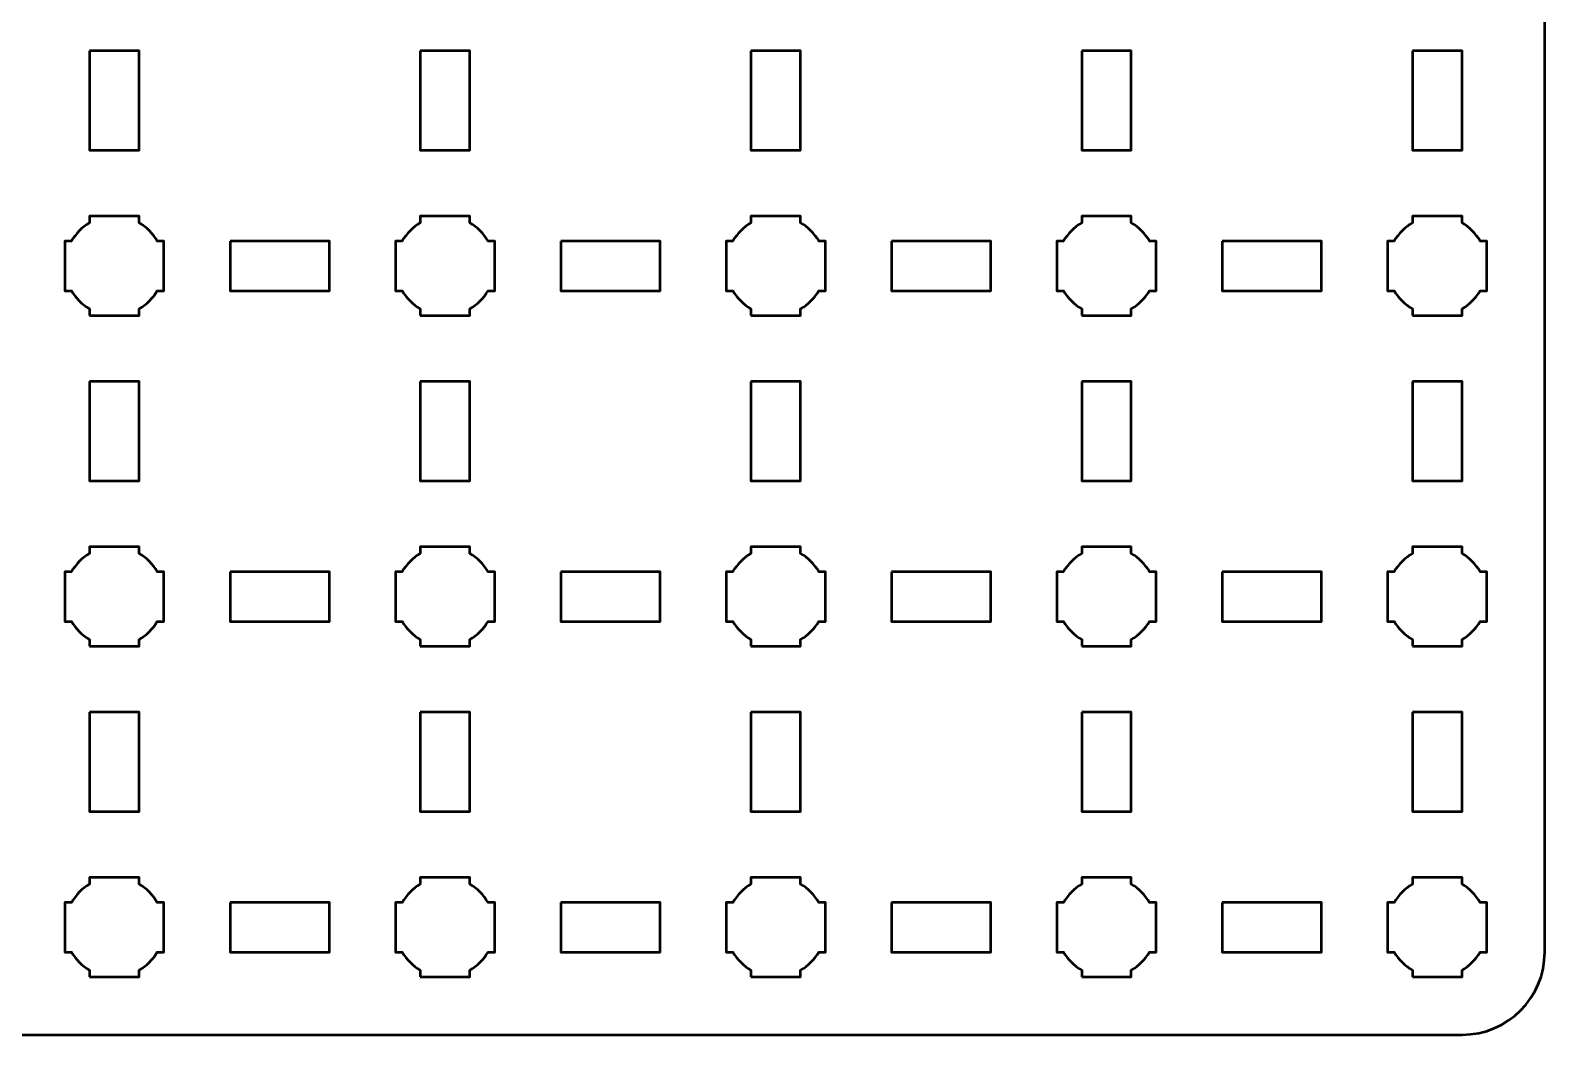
# Model space of a CAD drawing. Header units: centimetres. Extents: x -19.6 to 19.7, y -11.7 to 11.7.
# Drawn here: x 10.49 to 19.65, y -11.65 to -5.58 of the extents above; entities that cross this region are included whole.
import ezdxf

# ---------------------------------------------------------------- set-up
doc = ezdxf.new("R2010")
doc.units = ezdxf.units.CM
doc.header["$MEASUREMENT"] = 0
doc.layers.add('Layer 1', color=7, linetype='Continuous')

msp = doc.modelspace()

# ---------------------------------------------------------------- linework, layer by layer
at = {"layer": 'Layer 1', "lineweight": 53}
for points, knots in [([(-19.14991, 11.65001), (-19.14991, 11.65001), (19.15005, 11.65001), (19.15005, 11.65001), (19.15005, 11.65001), (19.42701, 11.65001), (19.65001, 11.42691), (19.65001, 11.14991), (19.65001, 11.14991), (19.65001, 11.14991), (19.65001, -11.15005), (19.65001, -11.15005), (19.65001, -11.15005), (19.65001, -11.42702), (19.42701, -11.65001), (19.15005, -11.65001), (19.15005, -11.65001), (19.15005, -11.65001), (-19.14991, -11.65001), (-19.14991, -11.65001), (-19.14991, -11.65001), (-19.42691, -11.65001), (-19.65, -11.42702), (-19.65, -11.15005), (-19.65, -11.15005), (-19.65, -11.15005), (-19.65, 11.14991), (-19.65, 11.14991), (-19.65, 11.14991), (-19.65, 11.42691), (-19.42691, 11.65001), (-19.14991, 11.65001)], [0, 0, 0, 0, 0.125, 0.125, 0.125, 0.125, 0.25, 0.25, 0.25, 0.25, 0.375, 0.375, 0.375, 0.375, 0.5, 0.5, 0.5, 0.5, 0.625, 0.625, 0.625, 0.625, 0.75, 0.75, 0.75, 0.75, 0.875, 0.875, 0.875, 0.875, 1, 1, 1, 1]), ([(10.84996, -5.70003), (10.84996, -5.70003), (11.14997, -5.70003), (11.14997, -5.70003), (11.14997, -5.70003), (11.14997, -5.70003), (11.14997, -6.30003), (11.14997, -6.30003), (11.14997, -6.30003), (11.14997, -6.30003), (10.84996, -6.30003), (10.84996, -6.30003), (10.84996, -6.30003), (10.84996, -6.30003), (10.84996, -5.70003), (10.84996, -5.70003)], [0, 0, 0, 0, 0.25, 0.25, 0.25, 0.25, 0.5, 0.5, 0.5, 0.5, 0.75, 0.75, 0.75, 0.75, 1, 1, 1, 1]), ([(12.85007, -5.70003), (12.85007, -5.70003), (13.15007, -5.70003), (13.15007, -5.70003), (13.15007, -5.70003), (13.15007, -5.70003), (13.15007, -6.30003), (13.15007, -6.30003), (13.15007, -6.30003), (13.15007, -6.30003), (12.85007, -6.30003), (12.85007, -6.30003), (12.85007, -6.30003), (12.85007, -6.30003), (12.85007, -5.70003), (12.85007, -5.70003)], [0, 0, 0, 0, 0.25, 0.25, 0.25, 0.25, 0.5, 0.5, 0.5, 0.5, 0.75, 0.75, 0.75, 0.75, 1, 1, 1, 1]), ([(14.85001, -5.70003), (14.85001, -5.70003), (15.15001, -5.70003), (15.15001, -5.70003), (15.15001, -5.70003), (15.15001, -5.70003), (15.15001, -6.30003), (15.15001, -6.30003), (15.15001, -6.30003), (15.15001, -6.30003), (14.85001, -6.30003), (14.85001, -6.30003), (14.85001, -6.30003), (14.85001, -6.30003), (14.85001, -5.70003), (14.85001, -5.70003)], [0, 0, 0, 0, 0.25, 0.25, 0.25, 0.25, 0.5, 0.5, 0.5, 0.5, 0.75, 0.75, 0.75, 0.75, 1, 1, 1, 1]), ([(16.85008, -5.70003), (16.85008, -5.70003), (17.15008, -5.70003), (17.15008, -5.70003), (17.15008, -5.70003), (17.15008, -5.70003), (17.15008, -6.30003), (17.15008, -6.30003), (17.15008, -6.30003), (17.15008, -6.30003), (16.85008, -6.30003), (16.85008, -6.30003), (16.85008, -6.30003), (16.85008, -6.30003), (16.85008, -5.70003), (16.85008, -5.70003)], [0, 0, 0, 0, 0.25, 0.25, 0.25, 0.25, 0.5, 0.5, 0.5, 0.5, 0.75, 0.75, 0.75, 0.75, 1, 1, 1, 1]), ([(18.85005, -5.70003), (18.85005, -5.70003), (19.15005, -5.70003), (19.15005, -5.70003), (19.15005, -5.70003), (19.15005, -5.70003), (19.15005, -6.30003), (19.15005, -6.30003), (19.15005, -6.30003), (19.15005, -6.30003), (18.85005, -6.30003), (18.85005, -6.30003), (18.85005, -6.30003), (18.85005, -6.30003), (18.85005, -5.70003), (18.85005, -5.70003)], [0, 0, 0, 0, 0.25, 0.25, 0.25, 0.25, 0.5, 0.5, 0.5, 0.5, 0.75, 0.75, 0.75, 0.75, 1, 1, 1, 1]), ([(10.84996, -7.29994), (10.84996, -7.29994), (10.84996, -7.25983), (10.84996, -7.25983), (10.84996, -7.25983), (10.80449, -7.23352), (10.76646, -7.19549), (10.74014, -7.15001), (10.74014, -7.15001), (10.74014, -7.15001), (10.70003, -7.15001), (10.70003, -7.15001), (10.70003, -7.15001), (10.70003, -7.15001), (10.70003, -6.99994), (10.70003, -6.99994), (10.70003, -6.99994), (10.70003, -6.99994), (10.70003, -6.85001), (10.70003, -6.85001), (10.70003, -6.85001), (10.70003, -6.85001), (10.74014, -6.85001), (10.74014, -6.85001), (10.74014, -6.85001), (10.76646, -6.8044), (10.80449, -6.76651), (10.84996, -6.74019), (10.84996, -6.74019), (10.84996, -6.74019), (10.84996, -6.69994), (10.84996, -6.69994), (10.84996, -6.69994), (10.84996, -6.69994), (11.00004, -6.69994), (11.00004, -6.69994), (11.00004, -6.69994), (11.00004, -6.69994), (11.14997, -6.69994), (11.14997, -6.69994), (11.14997, -6.69994), (11.14997, -6.69994), (11.14997, -6.74019), (11.14997, -6.74019), (11.14997, -6.74019), (11.19544, -6.76651), (11.23347, -6.8044), (11.25979, -6.85001), (11.25979, -6.85001), (11.25979, -6.85001), (11.30004, -6.85001), (11.30004, -6.85001), (11.30004, -6.85001), (11.30004, -6.85001), (11.30004, -6.99994), (11.30004, -6.99994), (11.30004, -6.99994), (11.30004, -6.99994), (11.30004, -7.15001), (11.30004, -7.15001), (11.30004, -7.15001), (11.30004, -7.15001), (11.25979, -7.15001), (11.25979, -7.15001), (11.25979, -7.15001), (11.23347, -7.19549), (11.19544, -7.23352), (11.14997, -7.25983), (11.14997, -7.25983), (11.14997, -7.25983), (11.14997, -7.29994), (11.14997, -7.29994), (11.14997, -7.29994), (11.14997, -7.29994), (11.00004, -7.29994), (11.00004, -7.29994), (11.00004, -7.29994), (11.00004, -7.29994), (10.84996, -7.29994), (10.84996, -7.29994)], [0, 0, 0, 0, 0.05, 0.05, 0.05, 0.05, 0.1, 0.1, 0.1, 0.1, 0.15, 0.15, 0.15, 0.15, 0.2, 0.2, 0.2, 0.2, 0.25, 0.25, 0.25, 0.25, 0.3, 0.3, 0.3, 0.3, 0.35, 0.35, 0.35, 0.35, 0.4, 0.4, 0.4, 0.4, 0.45, 0.45, 0.45, 0.45, 0.5, 0.5, 0.5, 0.5, 0.55, 0.55, 0.55, 0.55, 0.6, 0.6, 0.6, 0.6, 0.65, 0.65, 0.65, 0.65, 0.7, 0.7, 0.7, 0.7, 0.75, 0.75, 0.75, 0.75, 0.8, 0.8, 0.8, 0.8, 0.85, 0.85, 0.85, 0.85, 0.9, 0.9, 0.9, 0.9, 0.95, 0.95, 0.95, 0.95, 1, 1, 1, 1]), ([(12.84993, -7.29994), (12.84993, -7.29994), (12.84993, -7.25983), (12.84993, -7.25983), (12.84993, -7.25983), (12.80446, -7.23352), (12.76653, -7.19549), (12.74008, -7.15001), (12.74008, -7.15001), (12.74008, -7.15001), (12.7, -7.15001), (12.7, -7.15001), (12.7, -7.15001), (12.7, -7.15001), (12.7, -6.99994), (12.7, -6.99994), (12.7, -6.99994), (12.7, -6.99994), (12.7, -6.85001), (12.7, -6.85001), (12.7, -6.85001), (12.7, -6.85001), (12.74008, -6.85001), (12.74008, -6.85001), (12.74008, -6.85001), (12.76653, -6.8044), (12.80446, -6.76651), (12.84993, -6.74019), (12.84993, -6.74019), (12.84993, -6.74019), (12.84993, -6.69994), (12.84993, -6.69994), (12.84993, -6.69994), (12.84993, -6.69994), (13, -6.69994), (13, -6.69994), (13, -6.69994), (13, -6.69994), (13.14993, -6.69994), (13.14993, -6.69994), (13.14993, -6.69994), (13.14993, -6.69994), (13.14993, -6.74019), (13.14993, -6.74019), (13.14993, -6.74019), (13.19555, -6.76651), (13.23344, -6.8044), (13.25975, -6.85001), (13.25975, -6.85001), (13.25975, -6.85001), (13.30001, -6.85001), (13.30001, -6.85001), (13.30001, -6.85001), (13.30001, -6.85001), (13.30001, -6.99994), (13.30001, -6.99994), (13.30001, -6.99994), (13.30001, -6.99994), (13.30001, -7.15001), (13.30001, -7.15001), (13.30001, -7.15001), (13.30001, -7.15001), (13.25975, -7.15001), (13.25975, -7.15001), (13.25975, -7.15001), (13.23344, -7.19549), (13.19555, -7.23352), (13.14993, -7.25983), (13.14993, -7.25983), (13.14993, -7.25983), (13.14993, -7.29994), (13.14993, -7.29994), (13.14993, -7.29994), (13.14993, -7.29994), (13, -7.29994), (13, -7.29994), (13, -7.29994), (13, -7.29994), (12.84993, -7.29994), (12.84993, -7.29994)], [0, 0, 0, 0, 0.05, 0.05, 0.05, 0.05, 0.1, 0.1, 0.1, 0.1, 0.15, 0.15, 0.15, 0.15, 0.2, 0.2, 0.2, 0.2, 0.25, 0.25, 0.25, 0.25, 0.3, 0.3, 0.3, 0.3, 0.35, 0.35, 0.35, 0.35, 0.4, 0.4, 0.4, 0.4, 0.45, 0.45, 0.45, 0.45, 0.5, 0.5, 0.5, 0.5, 0.55, 0.55, 0.55, 0.55, 0.6, 0.6, 0.6, 0.6, 0.65, 0.65, 0.65, 0.65, 0.7, 0.7, 0.7, 0.7, 0.75, 0.75, 0.75, 0.75, 0.8, 0.8, 0.8, 0.8, 0.85, 0.85, 0.85, 0.85, 0.9, 0.9, 0.9, 0.9, 0.95, 0.95, 0.95, 0.95, 1, 1, 1, 1]), ([(14.85001, -7.29994), (14.85001, -7.29994), (14.85001, -7.25983), (14.85001, -7.25983), (14.85001, -7.25983), (14.80439, -7.23352), (14.7665, -7.19549), (14.74019, -7.15001), (14.74019, -7.15001), (14.74019, -7.15001), (14.69993, -7.15001), (14.69993, -7.15001), (14.69993, -7.15001), (14.69993, -7.15001), (14.69993, -6.99994), (14.69993, -6.99994), (14.69993, -6.99994), (14.69993, -6.99994), (14.69993, -6.85001), (14.69993, -6.85001), (14.69993, -6.85001), (14.69993, -6.85001), (14.74019, -6.85001), (14.74019, -6.85001), (14.74019, -6.85001), (14.7665, -6.8044), (14.80439, -6.76651), (14.85001, -6.74019), (14.85001, -6.74019), (14.85001, -6.74019), (14.85001, -6.69994), (14.85001, -6.69994), (14.85001, -6.69994), (14.85001, -6.69994), (14.99994, -6.69994), (14.99994, -6.69994), (14.99994, -6.69994), (14.99994, -6.69994), (15.15001, -6.69994), (15.15001, -6.69994), (15.15001, -6.69994), (15.15001, -6.69994), (15.15001, -6.74019), (15.15001, -6.74019), (15.15001, -6.74019), (15.19548, -6.76651), (15.23351, -6.8044), (15.25983, -6.85001), (15.25983, -6.85001), (15.25983, -6.85001), (15.29994, -6.85001), (15.29994, -6.85001), (15.29994, -6.85001), (15.29994, -6.85001), (15.29994, -6.99994), (15.29994, -6.99994), (15.29994, -6.99994), (15.29994, -6.99994), (15.29994, -7.15001), (15.29994, -7.15001), (15.29994, -7.15001), (15.29994, -7.15001), (15.25983, -7.15001), (15.25983, -7.15001), (15.25983, -7.15001), (15.23351, -7.19549), (15.19548, -7.23352), (15.15001, -7.25983), (15.15001, -7.25983), (15.15001, -7.25983), (15.15001, -7.29994), (15.15001, -7.29994), (15.15001, -7.29994), (15.15001, -7.29994), (14.99994, -7.29994), (14.99994, -7.29994), (14.99994, -7.29994), (14.99994, -7.29994), (14.85001, -7.29994), (14.85001, -7.29994)], [0, 0, 0, 0, 0.05, 0.05, 0.05, 0.05, 0.1, 0.1, 0.1, 0.1, 0.15, 0.15, 0.15, 0.15, 0.2, 0.2, 0.2, 0.2, 0.25, 0.25, 0.25, 0.25, 0.3, 0.3, 0.3, 0.3, 0.35, 0.35, 0.35, 0.35, 0.4, 0.4, 0.4, 0.4, 0.45, 0.45, 0.45, 0.45, 0.5, 0.5, 0.5, 0.5, 0.55, 0.55, 0.55, 0.55, 0.6, 0.6, 0.6, 0.6, 0.65, 0.65, 0.65, 0.65, 0.7, 0.7, 0.7, 0.7, 0.75, 0.75, 0.75, 0.75, 0.8, 0.8, 0.8, 0.8, 0.85, 0.85, 0.85, 0.85, 0.9, 0.9, 0.9, 0.9, 0.95, 0.95, 0.95, 0.95, 1, 1, 1, 1]), ([(16.84994, -7.29994), (16.84994, -7.29994), (16.84994, -7.25983), (16.84994, -7.25983), (16.84994, -7.25983), (16.80446, -7.23352), (16.76644, -7.19549), (16.74012, -7.15001), (16.74012, -7.15001), (16.74012, -7.15001), (16.70001, -7.15001), (16.70001, -7.15001), (16.70001, -7.15001), (16.70001, -7.15001), (16.70001, -6.99994), (16.70001, -6.99994), (16.70001, -6.99994), (16.70001, -6.99994), (16.70001, -6.85001), (16.70001, -6.85001), (16.70001, -6.85001), (16.70001, -6.85001), (16.74012, -6.85001), (16.74012, -6.85001), (16.74012, -6.85001), (16.76644, -6.8044), (16.80446, -6.76651), (16.84994, -6.74019), (16.84994, -6.74019), (16.84994, -6.74019), (16.84994, -6.69994), (16.84994, -6.69994), (16.84994, -6.69994), (16.84994, -6.69994), (17.00001, -6.69994), (17.00001, -6.69994), (17.00001, -6.69994), (17.00001, -6.69994), (17.14994, -6.69994), (17.14994, -6.69994), (17.14994, -6.69994), (17.14994, -6.69994), (17.14994, -6.74019), (17.14994, -6.74019), (17.14994, -6.74019), (17.19555, -6.76651), (17.23348, -6.8044), (17.25979, -6.85001), (17.25979, -6.85001), (17.25979, -6.85001), (17.30001, -6.85001), (17.30001, -6.85001), (17.30001, -6.85001), (17.30001, -6.85001), (17.30001, -6.99994), (17.30001, -6.99994), (17.30001, -6.99994), (17.30001, -6.99994), (17.30001, -7.15001), (17.30001, -7.15001), (17.30001, -7.15001), (17.30001, -7.15001), (17.25979, -7.15001), (17.25979, -7.15001), (17.25979, -7.15001), (17.23348, -7.19549), (17.19555, -7.23352), (17.14994, -7.25983), (17.14994, -7.25983), (17.14994, -7.25983), (17.14994, -7.29994), (17.14994, -7.29994), (17.14994, -7.29994), (17.14994, -7.29994), (17.00001, -7.29994), (17.00001, -7.29994), (17.00001, -7.29994), (17.00001, -7.29994), (16.84994, -7.29994), (16.84994, -7.29994)], [0, 0, 0, 0, 0.05, 0.05, 0.05, 0.05, 0.1, 0.1, 0.1, 0.1, 0.15, 0.15, 0.15, 0.15, 0.2, 0.2, 0.2, 0.2, 0.25, 0.25, 0.25, 0.25, 0.3, 0.3, 0.3, 0.3, 0.35, 0.35, 0.35, 0.35, 0.4, 0.4, 0.4, 0.4, 0.45, 0.45, 0.45, 0.45, 0.5, 0.5, 0.5, 0.5, 0.55, 0.55, 0.55, 0.55, 0.6, 0.6, 0.6, 0.6, 0.65, 0.65, 0.65, 0.65, 0.7, 0.7, 0.7, 0.7, 0.75, 0.75, 0.75, 0.75, 0.8, 0.8, 0.8, 0.8, 0.85, 0.85, 0.85, 0.85, 0.9, 0.9, 0.9, 0.9, 0.95, 0.95, 0.95, 0.95, 1, 1, 1, 1]), ([(18.84991, -7.29994), (18.84991, -7.29994), (18.84991, -7.25983), (18.84991, -7.25983), (18.84991, -7.25983), (18.80443, -7.23352), (18.76654, -7.19549), (18.74009, -7.15001), (18.74009, -7.15001), (18.74009, -7.15001), (18.69997, -7.15001), (18.69997, -7.15001), (18.69997, -7.15001), (18.69997, -7.15001), (18.69997, -6.99994), (18.69997, -6.99994), (18.69997, -6.99994), (18.69997, -6.99994), (18.69997, -6.85001), (18.69997, -6.85001), (18.69997, -6.85001), (18.69997, -6.85001), (18.74009, -6.85001), (18.74009, -6.85001), (18.74009, -6.85001), (18.76654, -6.8044), (18.80443, -6.76651), (18.84991, -6.74019), (18.84991, -6.74019), (18.84991, -6.74019), (18.84991, -6.69994), (18.84991, -6.69994), (18.84991, -6.69994), (18.84991, -6.69994), (18.99998, -6.69994), (18.99998, -6.69994), (18.99998, -6.69994), (18.99998, -6.69994), (19.14991, -6.69994), (19.14991, -6.69994), (19.14991, -6.69994), (19.14991, -6.69994), (19.14991, -6.74019), (19.14991, -6.74019), (19.14991, -6.74019), (19.19552, -6.76651), (19.23341, -6.8044), (19.25987, -6.85001), (19.25987, -6.85001), (19.25987, -6.85001), (19.29998, -6.85001), (19.29998, -6.85001), (19.29998, -6.85001), (19.29998, -6.85001), (19.29998, -6.99994), (19.29998, -6.99994), (19.29998, -6.99994), (19.29998, -6.99994), (19.29998, -7.15001), (19.29998, -7.15001), (19.29998, -7.15001), (19.29998, -7.15001), (19.25987, -7.15001), (19.25987, -7.15001), (19.25987, -7.15001), (19.23341, -7.19549), (19.19552, -7.23352), (19.14991, -7.25983), (19.14991, -7.25983), (19.14991, -7.25983), (19.14991, -7.29994), (19.14991, -7.29994), (19.14991, -7.29994), (19.14991, -7.29994), (18.99998, -7.29994), (18.99998, -7.29994), (18.99998, -7.29994), (18.99998, -7.29994), (18.84991, -7.29994), (18.84991, -7.29994)], [0, 0, 0, 0, 0.05, 0.05, 0.05, 0.05, 0.1, 0.1, 0.1, 0.1, 0.15, 0.15, 0.15, 0.15, 0.2, 0.2, 0.2, 0.2, 0.25, 0.25, 0.25, 0.25, 0.3, 0.3, 0.3, 0.3, 0.35, 0.35, 0.35, 0.35, 0.4, 0.4, 0.4, 0.4, 0.45, 0.45, 0.45, 0.45, 0.5, 0.5, 0.5, 0.5, 0.55, 0.55, 0.55, 0.55, 0.6, 0.6, 0.6, 0.6, 0.65, 0.65, 0.65, 0.65, 0.7, 0.7, 0.7, 0.7, 0.75, 0.75, 0.75, 0.75, 0.8, 0.8, 0.8, 0.8, 0.85, 0.85, 0.85, 0.85, 0.9, 0.9, 0.9, 0.9, 0.95, 0.95, 0.95, 0.95, 1, 1, 1, 1]), ([(11.70009, -6.85001), (11.70009, -6.85001), (12.30009, -6.85001), (12.30009, -6.85001), (12.30009, -6.85001), (12.30009, -6.85001), (12.30009, -7.15001), (12.30009, -7.15001), (12.30009, -7.15001), (12.30009, -7.15001), (11.70009, -7.15001), (11.70009, -7.15001), (11.70009, -7.15001), (11.70009, -7.15001), (11.70009, -6.85001), (11.70009, -6.85001)], [0, 0, 0, 0, 0.25, 0.25, 0.25, 0.25, 0.5, 0.5, 0.5, 0.5, 0.75, 0.75, 0.75, 0.75, 1, 1, 1, 1]), ([(13.70002, -6.85001), (13.70002, -6.85001), (14.30002, -6.85001), (14.30002, -6.85001), (14.30002, -6.85001), (14.30002, -6.85001), (14.30002, -7.15001), (14.30002, -7.15001), (14.30002, -7.15001), (14.30002, -7.15001), (13.70002, -7.15001), (13.70002, -7.15001), (13.70002, -7.15001), (13.70002, -7.15001), (13.70002, -6.85001), (13.70002, -6.85001)], [0, 0, 0, 0, 0.25, 0.25, 0.25, 0.25, 0.5, 0.5, 0.5, 0.5, 0.75, 0.75, 0.75, 0.75, 1, 1, 1, 1]), ([(15.69999, -6.85001), (15.69999, -6.85001), (16.29999, -6.85001), (16.29999, -6.85001), (16.29999, -6.85001), (16.29999, -6.85001), (16.29999, -7.15001), (16.29999, -7.15001), (16.29999, -7.15001), (16.29999, -7.15001), (15.69999, -7.15001), (15.69999, -7.15001), (15.69999, -7.15001), (15.69999, -7.15001), (15.69999, -6.85001), (15.69999, -6.85001)], [0, 0, 0, 0, 0.25, 0.25, 0.25, 0.25, 0.5, 0.5, 0.5, 0.5, 0.75, 0.75, 0.75, 0.75, 1, 1, 1, 1]), ([(17.70006, -6.85001), (17.70006, -6.85001), (18.30007, -6.85001), (18.30007, -6.85001), (18.30007, -6.85001), (18.30007, -6.85001), (18.30007, -7.15001), (18.30007, -7.15001), (18.30007, -7.15001), (18.30007, -7.15001), (17.70006, -7.15001), (17.70006, -7.15001), (17.70006, -7.15001), (17.70006, -7.15001), (17.70006, -6.85001), (17.70006, -6.85001)], [0, 0, 0, 0, 0.25, 0.25, 0.25, 0.25, 0.5, 0.5, 0.5, 0.5, 0.75, 0.75, 0.75, 0.75, 1, 1, 1, 1]), ([(10.84996, -7.69999), (10.84996, -7.69999), (11.14997, -7.69999), (11.14997, -7.69999), (11.14997, -7.69999), (11.14997, -7.69999), (11.14997, -8.3), (11.14997, -8.3), (11.14997, -8.3), (11.14997, -8.3), (10.84996, -8.3), (10.84996, -8.3), (10.84996, -8.3), (10.84996, -8.3), (10.84996, -7.69999), (10.84996, -7.69999)], [0, 0, 0, 0, 0.25, 0.25, 0.25, 0.25, 0.5, 0.5, 0.5, 0.5, 0.75, 0.75, 0.75, 0.75, 1, 1, 1, 1]), ([(12.85007, -7.69999), (12.85007, -7.69999), (13.15007, -7.69999), (13.15007, -7.69999), (13.15007, -7.69999), (13.15007, -7.69999), (13.15007, -8.3), (13.15007, -8.3), (13.15007, -8.3), (13.15007, -8.3), (12.85007, -8.3), (12.85007, -8.3), (12.85007, -8.3), (12.85007, -8.3), (12.85007, -7.69999), (12.85007, -7.69999)], [0, 0, 0, 0, 0.25, 0.25, 0.25, 0.25, 0.5, 0.5, 0.5, 0.5, 0.75, 0.75, 0.75, 0.75, 1, 1, 1, 1]), ([(14.85001, -7.69999), (14.85001, -7.69999), (15.15001, -7.69999), (15.15001, -7.69999), (15.15001, -7.69999), (15.15001, -7.69999), (15.15001, -8.3), (15.15001, -8.3), (15.15001, -8.3), (15.15001, -8.3), (14.85001, -8.3), (14.85001, -8.3), (14.85001, -8.3), (14.85001, -8.3), (14.85001, -7.69999), (14.85001, -7.69999)], [0, 0, 0, 0, 0.25, 0.25, 0.25, 0.25, 0.5, 0.5, 0.5, 0.5, 0.75, 0.75, 0.75, 0.75, 1, 1, 1, 1]), ([(16.85008, -7.69999), (16.85008, -7.69999), (17.15008, -7.69999), (17.15008, -7.69999), (17.15008, -7.69999), (17.15008, -7.69999), (17.15008, -8.3), (17.15008, -8.3), (17.15008, -8.3), (17.15008, -8.3), (16.85008, -8.3), (16.85008, -8.3), (16.85008, -8.3), (16.85008, -8.3), (16.85008, -7.69999), (16.85008, -7.69999)], [0, 0, 0, 0, 0.25, 0.25, 0.25, 0.25, 0.5, 0.5, 0.5, 0.5, 0.75, 0.75, 0.75, 0.75, 1, 1, 1, 1]), ([(18.85005, -7.69999), (18.85005, -7.69999), (19.15005, -7.69999), (19.15005, -7.69999), (19.15005, -7.69999), (19.15005, -7.69999), (19.15005, -8.3), (19.15005, -8.3), (19.15005, -8.3), (19.15005, -8.3), (18.85005, -8.3), (18.85005, -8.3), (18.85005, -8.3), (18.85005, -8.3), (18.85005, -7.69999), (18.85005, -7.69999)], [0, 0, 0, 0, 0.25, 0.25, 0.25, 0.25, 0.5, 0.5, 0.5, 0.5, 0.75, 0.75, 0.75, 0.75, 1, 1, 1, 1]), ([(10.84996, -9.30002), (10.84996, -9.30002), (10.84996, -9.2598), (10.84996, -9.2598), (10.84996, -9.2598), (10.80449, -9.23348), (10.76646, -9.19556), (10.74014, -9.14995), (10.74014, -9.14995), (10.74014, -9.14995), (10.70003, -9.14995), (10.70003, -9.14995), (10.70003, -9.14995), (10.70003, -9.14995), (10.70003, -9.00001), (10.70003, -9.00001), (10.70003, -9.00001), (10.70003, -9.00001), (10.70003, -8.84994), (10.70003, -8.84994), (10.70003, -8.84994), (10.70003, -8.84994), (10.74014, -8.84994), (10.74014, -8.84994), (10.74014, -8.84994), (10.76646, -8.80447), (10.80449, -8.76644), (10.84996, -8.74012), (10.84996, -8.74012), (10.84996, -8.74012), (10.84996, -8.70001), (10.84996, -8.70001), (10.84996, -8.70001), (10.84996, -8.70001), (11.00004, -8.70001), (11.00004, -8.70001), (11.00004, -8.70001), (11.00004, -8.70001), (11.14997, -8.70001), (11.14997, -8.70001), (11.14997, -8.70001), (11.14997, -8.70001), (11.14997, -8.74012), (11.14997, -8.74012), (11.14997, -8.74012), (11.19544, -8.76644), (11.23347, -8.80447), (11.25979, -8.84994), (11.25979, -8.84994), (11.25979, -8.84994), (11.30004, -8.84994), (11.30004, -8.84994), (11.30004, -8.84994), (11.30004, -8.84994), (11.30004, -9.00001), (11.30004, -9.00001), (11.30004, -9.00001), (11.30004, -9.00001), (11.30004, -9.14995), (11.30004, -9.14995), (11.30004, -9.14995), (11.30004, -9.14995), (11.25979, -9.14995), (11.25979, -9.14995), (11.25979, -9.14995), (11.23347, -9.19556), (11.19544, -9.23348), (11.14997, -9.2598), (11.14997, -9.2598), (11.14997, -9.2598), (11.14997, -9.30002), (11.14997, -9.30002), (11.14997, -9.30002), (11.14997, -9.30002), (11.00004, -9.30002), (11.00004, -9.30002), (11.00004, -9.30002), (11.00004, -9.30002), (10.84996, -9.30002), (10.84996, -9.30002)], [0, 0, 0, 0, 0.05, 0.05, 0.05, 0.05, 0.1, 0.1, 0.1, 0.1, 0.15, 0.15, 0.15, 0.15, 0.2, 0.2, 0.2, 0.2, 0.25, 0.25, 0.25, 0.25, 0.3, 0.3, 0.3, 0.3, 0.35, 0.35, 0.35, 0.35, 0.4, 0.4, 0.4, 0.4, 0.45, 0.45, 0.45, 0.45, 0.5, 0.5, 0.5, 0.5, 0.55, 0.55, 0.55, 0.55, 0.6, 0.6, 0.6, 0.6, 0.65, 0.65, 0.65, 0.65, 0.7, 0.7, 0.7, 0.7, 0.75, 0.75, 0.75, 0.75, 0.8, 0.8, 0.8, 0.8, 0.85, 0.85, 0.85, 0.85, 0.9, 0.9, 0.9, 0.9, 0.95, 0.95, 0.95, 0.95, 1, 1, 1, 1]), ([(12.84993, -9.30002), (12.84993, -9.30002), (12.84993, -9.2598), (12.84993, -9.2598), (12.84993, -9.2598), (12.80446, -9.23348), (12.76653, -9.19556), (12.74008, -9.14995), (12.74008, -9.14995), (12.74008, -9.14995), (12.7, -9.14995), (12.7, -9.14995), (12.7, -9.14995), (12.7, -9.14995), (12.7, -9.00001), (12.7, -9.00001), (12.7, -9.00001), (12.7, -9.00001), (12.7, -8.84994), (12.7, -8.84994), (12.7, -8.84994), (12.7, -8.84994), (12.74008, -8.84994), (12.74008, -8.84994), (12.74008, -8.84994), (12.76653, -8.80447), (12.80446, -8.76644), (12.84993, -8.74012), (12.84993, -8.74012), (12.84993, -8.74012), (12.84993, -8.70001), (12.84993, -8.70001), (12.84993, -8.70001), (12.84993, -8.70001), (13, -8.70001), (13, -8.70001), (13, -8.70001), (13, -8.70001), (13.14993, -8.70001), (13.14993, -8.70001), (13.14993, -8.70001), (13.14993, -8.70001), (13.14993, -8.74012), (13.14993, -8.74012), (13.14993, -8.74012), (13.19555, -8.76644), (13.23344, -8.80447), (13.25975, -8.84994), (13.25975, -8.84994), (13.25975, -8.84994), (13.30001, -8.84994), (13.30001, -8.84994), (13.30001, -8.84994), (13.30001, -8.84994), (13.30001, -9.00001), (13.30001, -9.00001), (13.30001, -9.00001), (13.30001, -9.00001), (13.30001, -9.14995), (13.30001, -9.14995), (13.30001, -9.14995), (13.30001, -9.14995), (13.25975, -9.14995), (13.25975, -9.14995), (13.25975, -9.14995), (13.23344, -9.19556), (13.19555, -9.23348), (13.14993, -9.2598), (13.14993, -9.2598), (13.14993, -9.2598), (13.14993, -9.30002), (13.14993, -9.30002), (13.14993, -9.30002), (13.14993, -9.30002), (13, -9.30002), (13, -9.30002), (13, -9.30002), (13, -9.30002), (12.84993, -9.30002), (12.84993, -9.30002)], [0, 0, 0, 0, 0.05, 0.05, 0.05, 0.05, 0.1, 0.1, 0.1, 0.1, 0.15, 0.15, 0.15, 0.15, 0.2, 0.2, 0.2, 0.2, 0.25, 0.25, 0.25, 0.25, 0.3, 0.3, 0.3, 0.3, 0.35, 0.35, 0.35, 0.35, 0.4, 0.4, 0.4, 0.4, 0.45, 0.45, 0.45, 0.45, 0.5, 0.5, 0.5, 0.5, 0.55, 0.55, 0.55, 0.55, 0.6, 0.6, 0.6, 0.6, 0.65, 0.65, 0.65, 0.65, 0.7, 0.7, 0.7, 0.7, 0.75, 0.75, 0.75, 0.75, 0.8, 0.8, 0.8, 0.8, 0.85, 0.85, 0.85, 0.85, 0.9, 0.9, 0.9, 0.9, 0.95, 0.95, 0.95, 0.95, 1, 1, 1, 1]), ([(14.85001, -9.30002), (14.85001, -9.30002), (14.85001, -9.2598), (14.85001, -9.2598), (14.85001, -9.2598), (14.80439, -9.23348), (14.7665, -9.19556), (14.74019, -9.14995), (14.74019, -9.14995), (14.74019, -9.14995), (14.69993, -9.14995), (14.69993, -9.14995), (14.69993, -9.14995), (14.69993, -9.14995), (14.69993, -9.00001), (14.69993, -9.00001), (14.69993, -9.00001), (14.69993, -9.00001), (14.69993, -8.84994), (14.69993, -8.84994), (14.69993, -8.84994), (14.69993, -8.84994), (14.74019, -8.84994), (14.74019, -8.84994), (14.74019, -8.84994), (14.7665, -8.80447), (14.80439, -8.76644), (14.85001, -8.74012), (14.85001, -8.74012), (14.85001, -8.74012), (14.85001, -8.70001), (14.85001, -8.70001), (14.85001, -8.70001), (14.85001, -8.70001), (14.99994, -8.70001), (14.99994, -8.70001), (14.99994, -8.70001), (14.99994, -8.70001), (15.15001, -8.70001), (15.15001, -8.70001), (15.15001, -8.70001), (15.15001, -8.70001), (15.15001, -8.74012), (15.15001, -8.74012), (15.15001, -8.74012), (15.19548, -8.76644), (15.23351, -8.80447), (15.25983, -8.84994), (15.25983, -8.84994), (15.25983, -8.84994), (15.29994, -8.84994), (15.29994, -8.84994), (15.29994, -8.84994), (15.29994, -8.84994), (15.29994, -9.00001), (15.29994, -9.00001), (15.29994, -9.00001), (15.29994, -9.00001), (15.29994, -9.14995), (15.29994, -9.14995), (15.29994, -9.14995), (15.29994, -9.14995), (15.25983, -9.14995), (15.25983, -9.14995), (15.25983, -9.14995), (15.23351, -9.19556), (15.19548, -9.23348), (15.15001, -9.2598), (15.15001, -9.2598), (15.15001, -9.2598), (15.15001, -9.30002), (15.15001, -9.30002), (15.15001, -9.30002), (15.15001, -9.30002), (14.99994, -9.30002), (14.99994, -9.30002), (14.99994, -9.30002), (14.99994, -9.30002), (14.85001, -9.30002), (14.85001, -9.30002)], [0, 0, 0, 0, 0.05, 0.05, 0.05, 0.05, 0.1, 0.1, 0.1, 0.1, 0.15, 0.15, 0.15, 0.15, 0.2, 0.2, 0.2, 0.2, 0.25, 0.25, 0.25, 0.25, 0.3, 0.3, 0.3, 0.3, 0.35, 0.35, 0.35, 0.35, 0.4, 0.4, 0.4, 0.4, 0.45, 0.45, 0.45, 0.45, 0.5, 0.5, 0.5, 0.5, 0.55, 0.55, 0.55, 0.55, 0.6, 0.6, 0.6, 0.6, 0.65, 0.65, 0.65, 0.65, 0.7, 0.7, 0.7, 0.7, 0.75, 0.75, 0.75, 0.75, 0.8, 0.8, 0.8, 0.8, 0.85, 0.85, 0.85, 0.85, 0.9, 0.9, 0.9, 0.9, 0.95, 0.95, 0.95, 0.95, 1, 1, 1, 1]), ([(16.84994, -9.30002), (16.84994, -9.30002), (16.84994, -9.2598), (16.84994, -9.2598), (16.84994, -9.2598), (16.80446, -9.23348), (16.76644, -9.19556), (16.74012, -9.14995), (16.74012, -9.14995), (16.74012, -9.14995), (16.70001, -9.14995), (16.70001, -9.14995), (16.70001, -9.14995), (16.70001, -9.14995), (16.70001, -9.00001), (16.70001, -9.00001), (16.70001, -9.00001), (16.70001, -9.00001), (16.70001, -8.84994), (16.70001, -8.84994), (16.70001, -8.84994), (16.70001, -8.84994), (16.74012, -8.84994), (16.74012, -8.84994), (16.74012, -8.84994), (16.76644, -8.80447), (16.80446, -8.76644), (16.84994, -8.74012), (16.84994, -8.74012), (16.84994, -8.74012), (16.84994, -8.70001), (16.84994, -8.70001), (16.84994, -8.70001), (16.84994, -8.70001), (17.00001, -8.70001), (17.00001, -8.70001), (17.00001, -8.70001), (17.00001, -8.70001), (17.14994, -8.70001), (17.14994, -8.70001), (17.14994, -8.70001), (17.14994, -8.70001), (17.14994, -8.74012), (17.14994, -8.74012), (17.14994, -8.74012), (17.19555, -8.76644), (17.23348, -8.80447), (17.25979, -8.84994), (17.25979, -8.84994), (17.25979, -8.84994), (17.30001, -8.84994), (17.30001, -8.84994), (17.30001, -8.84994), (17.30001, -8.84994), (17.30001, -9.00001), (17.30001, -9.00001), (17.30001, -9.00001), (17.30001, -9.00001), (17.30001, -9.14995), (17.30001, -9.14995), (17.30001, -9.14995), (17.30001, -9.14995), (17.25979, -9.14995), (17.25979, -9.14995), (17.25979, -9.14995), (17.23348, -9.19556), (17.19555, -9.23348), (17.14994, -9.2598), (17.14994, -9.2598), (17.14994, -9.2598), (17.14994, -9.30002), (17.14994, -9.30002), (17.14994, -9.30002), (17.14994, -9.30002), (17.00001, -9.30002), (17.00001, -9.30002), (17.00001, -9.30002), (17.00001, -9.30002), (16.84994, -9.30002), (16.84994, -9.30002)], [0, 0, 0, 0, 0.05, 0.05, 0.05, 0.05, 0.1, 0.1, 0.1, 0.1, 0.15, 0.15, 0.15, 0.15, 0.2, 0.2, 0.2, 0.2, 0.25, 0.25, 0.25, 0.25, 0.3, 0.3, 0.3, 0.3, 0.35, 0.35, 0.35, 0.35, 0.4, 0.4, 0.4, 0.4, 0.45, 0.45, 0.45, 0.45, 0.5, 0.5, 0.5, 0.5, 0.55, 0.55, 0.55, 0.55, 0.6, 0.6, 0.6, 0.6, 0.65, 0.65, 0.65, 0.65, 0.7, 0.7, 0.7, 0.7, 0.75, 0.75, 0.75, 0.75, 0.8, 0.8, 0.8, 0.8, 0.85, 0.85, 0.85, 0.85, 0.9, 0.9, 0.9, 0.9, 0.95, 0.95, 0.95, 0.95, 1, 1, 1, 1]), ([(18.84991, -9.30002), (18.84991, -9.30002), (18.84991, -9.2598), (18.84991, -9.2598), (18.84991, -9.2598), (18.80443, -9.23348), (18.76654, -9.19556), (18.74009, -9.14995), (18.74009, -9.14995), (18.74009, -9.14995), (18.69997, -9.14995), (18.69997, -9.14995), (18.69997, -9.14995), (18.69997, -9.14995), (18.69997, -9.00001), (18.69997, -9.00001), (18.69997, -9.00001), (18.69997, -9.00001), (18.69997, -8.84994), (18.69997, -8.84994), (18.69997, -8.84994), (18.69997, -8.84994), (18.74009, -8.84994), (18.74009, -8.84994), (18.74009, -8.84994), (18.76654, -8.80447), (18.80443, -8.76644), (18.84991, -8.74012), (18.84991, -8.74012), (18.84991, -8.74012), (18.84991, -8.70001), (18.84991, -8.70001), (18.84991, -8.70001), (18.84991, -8.70001), (18.99998, -8.70001), (18.99998, -8.70001), (18.99998, -8.70001), (18.99998, -8.70001), (19.14991, -8.70001), (19.14991, -8.70001), (19.14991, -8.70001), (19.14991, -8.70001), (19.14991, -8.74012), (19.14991, -8.74012), (19.14991, -8.74012), (19.19552, -8.76644), (19.23341, -8.80447), (19.25987, -8.84994), (19.25987, -8.84994), (19.25987, -8.84994), (19.29998, -8.84994), (19.29998, -8.84994), (19.29998, -8.84994), (19.29998, -8.84994), (19.29998, -9.00001), (19.29998, -9.00001), (19.29998, -9.00001), (19.29998, -9.00001), (19.29998, -9.14995), (19.29998, -9.14995), (19.29998, -9.14995), (19.29998, -9.14995), (19.25987, -9.14995), (19.25987, -9.14995), (19.25987, -9.14995), (19.23341, -9.19556), (19.19552, -9.23348), (19.14991, -9.2598), (19.14991, -9.2598), (19.14991, -9.2598), (19.14991, -9.30002), (19.14991, -9.30002), (19.14991, -9.30002), (19.14991, -9.30002), (18.99998, -9.30002), (18.99998, -9.30002), (18.99998, -9.30002), (18.99998, -9.30002), (18.84991, -9.30002), (18.84991, -9.30002)], [0, 0, 0, 0, 0.05, 0.05, 0.05, 0.05, 0.1, 0.1, 0.1, 0.1, 0.15, 0.15, 0.15, 0.15, 0.2, 0.2, 0.2, 0.2, 0.25, 0.25, 0.25, 0.25, 0.3, 0.3, 0.3, 0.3, 0.35, 0.35, 0.35, 0.35, 0.4, 0.4, 0.4, 0.4, 0.45, 0.45, 0.45, 0.45, 0.5, 0.5, 0.5, 0.5, 0.55, 0.55, 0.55, 0.55, 0.6, 0.6, 0.6, 0.6, 0.65, 0.65, 0.65, 0.65, 0.7, 0.7, 0.7, 0.7, 0.75, 0.75, 0.75, 0.75, 0.8, 0.8, 0.8, 0.8, 0.85, 0.85, 0.85, 0.85, 0.9, 0.9, 0.9, 0.9, 0.95, 0.95, 0.95, 0.95, 1, 1, 1, 1]), ([(11.70009, -8.85008), (11.70009, -8.85008), (12.30009, -8.85008), (12.30009, -8.85008), (12.30009, -8.85008), (12.30009, -8.85008), (12.30009, -9.15009), (12.30009, -9.15009), (12.30009, -9.15009), (12.30009, -9.15009), (11.70009, -9.15009), (11.70009, -9.15009), (11.70009, -9.15009), (11.70009, -9.15009), (11.70009, -8.85008), (11.70009, -8.85008)], [0, 0, 0, 0, 0.25, 0.25, 0.25, 0.25, 0.5, 0.5, 0.5, 0.5, 0.75, 0.75, 0.75, 0.75, 1, 1, 1, 1]), ([(13.70002, -8.85008), (13.70002, -8.85008), (14.30002, -8.85008), (14.30002, -8.85008), (14.30002, -8.85008), (14.30002, -8.85008), (14.30002, -9.15009), (14.30002, -9.15009), (14.30002, -9.15009), (14.30002, -9.15009), (13.70002, -9.15009), (13.70002, -9.15009), (13.70002, -9.15009), (13.70002, -9.15009), (13.70002, -8.85008), (13.70002, -8.85008)], [0, 0, 0, 0, 0.25, 0.25, 0.25, 0.25, 0.5, 0.5, 0.5, 0.5, 0.75, 0.75, 0.75, 0.75, 1, 1, 1, 1]), ([(15.69999, -8.85008), (15.69999, -8.85008), (16.29999, -8.85008), (16.29999, -8.85008), (16.29999, -8.85008), (16.29999, -8.85008), (16.29999, -9.15009), (16.29999, -9.15009), (16.29999, -9.15009), (16.29999, -9.15009), (15.69999, -9.15009), (15.69999, -9.15009), (15.69999, -9.15009), (15.69999, -9.15009), (15.69999, -8.85008), (15.69999, -8.85008)], [0, 0, 0, 0, 0.25, 0.25, 0.25, 0.25, 0.5, 0.5, 0.5, 0.5, 0.75, 0.75, 0.75, 0.75, 1, 1, 1, 1]), ([(17.70006, -8.85008), (17.70006, -8.85008), (18.30007, -8.85008), (18.30007, -8.85008), (18.30007, -8.85008), (18.30007, -8.85008), (18.30007, -9.15009), (18.30007, -9.15009), (18.30007, -9.15009), (18.30007, -9.15009), (17.70006, -9.15009), (17.70006, -9.15009), (17.70006, -9.15009), (17.70006, -9.15009), (17.70006, -8.85008), (17.70006, -8.85008)], [0, 0, 0, 0, 0.25, 0.25, 0.25, 0.25, 0.5, 0.5, 0.5, 0.5, 0.75, 0.75, 0.75, 0.75, 1, 1, 1, 1]), ([(10.84996, -9.70007), (10.84996, -9.70007), (11.14997, -9.70007), (11.14997, -9.70007), (11.14997, -9.70007), (11.14997, -9.70007), (11.14997, -10.30007), (11.14997, -10.30007), (11.14997, -10.30007), (11.14997, -10.30007), (10.84996, -10.30007), (10.84996, -10.30007), (10.84996, -10.30007), (10.84996, -10.30007), (10.84996, -9.70007), (10.84996, -9.70007)], [0, 0, 0, 0, 0.25, 0.25, 0.25, 0.25, 0.5, 0.5, 0.5, 0.5, 0.75, 0.75, 0.75, 0.75, 1, 1, 1, 1]), ([(12.85007, -9.70007), (12.85007, -9.70007), (13.15007, -9.70007), (13.15007, -9.70007), (13.15007, -9.70007), (13.15007, -9.70007), (13.15007, -10.30007), (13.15007, -10.30007), (13.15007, -10.30007), (13.15007, -10.30007), (12.85007, -10.30007), (12.85007, -10.30007), (12.85007, -10.30007), (12.85007, -10.30007), (12.85007, -9.70007), (12.85007, -9.70007)], [0, 0, 0, 0, 0.25, 0.25, 0.25, 0.25, 0.5, 0.5, 0.5, 0.5, 0.75, 0.75, 0.75, 0.75, 1, 1, 1, 1]), ([(14.85001, -9.70007), (14.85001, -9.70007), (15.15001, -9.70007), (15.15001, -9.70007), (15.15001, -9.70007), (15.15001, -9.70007), (15.15001, -10.30007), (15.15001, -10.30007), (15.15001, -10.30007), (15.15001, -10.30007), (14.85001, -10.30007), (14.85001, -10.30007), (14.85001, -10.30007), (14.85001, -10.30007), (14.85001, -9.70007), (14.85001, -9.70007)], [0, 0, 0, 0, 0.25, 0.25, 0.25, 0.25, 0.5, 0.5, 0.5, 0.5, 0.75, 0.75, 0.75, 0.75, 1, 1, 1, 1]), ([(16.85008, -9.70007), (16.85008, -9.70007), (17.15008, -9.70007), (17.15008, -9.70007), (17.15008, -9.70007), (17.15008, -9.70007), (17.15008, -10.30007), (17.15008, -10.30007), (17.15008, -10.30007), (17.15008, -10.30007), (16.85008, -10.30007), (16.85008, -10.30007), (16.85008, -10.30007), (16.85008, -10.30007), (16.85008, -9.70007), (16.85008, -9.70007)], [0, 0, 0, 0, 0.25, 0.25, 0.25, 0.25, 0.5, 0.5, 0.5, 0.5, 0.75, 0.75, 0.75, 0.75, 1, 1, 1, 1]), ([(18.85005, -9.70007), (18.85005, -9.70007), (19.15005, -9.70007), (19.15005, -9.70007), (19.15005, -9.70007), (19.15005, -9.70007), (19.15005, -10.30007), (19.15005, -10.30007), (19.15005, -10.30007), (19.15005, -10.30007), (18.85005, -10.30007), (18.85005, -10.30007), (18.85005, -10.30007), (18.85005, -10.30007), (18.85005, -9.70007), (18.85005, -9.70007)], [0, 0, 0, 0, 0.25, 0.25, 0.25, 0.25, 0.5, 0.5, 0.5, 0.5, 0.75, 0.75, 0.75, 0.75, 1, 1, 1, 1]), ([(10.84996, -11.29998), (10.84996, -11.29998), (10.84996, -11.25987), (10.84996, -11.25987), (10.84996, -11.25987), (10.80449, -11.23356), (10.76646, -11.19553), (10.74014, -11.15005), (10.74014, -11.15005), (10.74014, -11.15005), (10.70003, -11.15005), (10.70003, -11.15005), (10.70003, -11.15005), (10.70003, -11.15005), (10.70003, -10.99998), (10.70003, -10.99998), (10.70003, -10.99998), (10.70003, -10.99998), (10.70003, -10.85005), (10.70003, -10.85005), (10.70003, -10.85005), (10.70003, -10.85005), (10.74014, -10.85005), (10.74014, -10.85005), (10.74014, -10.85005), (10.76646, -10.80444), (10.80449, -10.76655), (10.84996, -10.74009), (10.84996, -10.74009), (10.84996, -10.74009), (10.84996, -10.69998), (10.84996, -10.69998), (10.84996, -10.69998), (10.84996, -10.69998), (11.00004, -10.69998), (11.00004, -10.69998), (11.00004, -10.69998), (11.00004, -10.69998), (11.14997, -10.69998), (11.14997, -10.69998), (11.14997, -10.69998), (11.14997, -10.69998), (11.14997, -10.74009), (11.14997, -10.74009), (11.14997, -10.74009), (11.19544, -10.76655), (11.23347, -10.80444), (11.25979, -10.85005), (11.25979, -10.85005), (11.25979, -10.85005), (11.30004, -10.85005), (11.30004, -10.85005), (11.30004, -10.85005), (11.30004, -10.85005), (11.30004, -10.99998), (11.30004, -10.99998), (11.30004, -10.99998), (11.30004, -10.99998), (11.30004, -11.15005), (11.30004, -11.15005), (11.30004, -11.15005), (11.30004, -11.15005), (11.25979, -11.15005), (11.25979, -11.15005), (11.25979, -11.15005), (11.23347, -11.19553), (11.19544, -11.23356), (11.14997, -11.25987), (11.14997, -11.25987), (11.14997, -11.25987), (11.14997, -11.29998), (11.14997, -11.29998), (11.14997, -11.29998), (11.14997, -11.29998), (11.00004, -11.29998), (11.00004, -11.29998), (11.00004, -11.29998), (11.00004, -11.29998), (10.84996, -11.29998), (10.84996, -11.29998)], [0, 0, 0, 0, 0.05, 0.05, 0.05, 0.05, 0.1, 0.1, 0.1, 0.1, 0.15, 0.15, 0.15, 0.15, 0.2, 0.2, 0.2, 0.2, 0.25, 0.25, 0.25, 0.25, 0.3, 0.3, 0.3, 0.3, 0.35, 0.35, 0.35, 0.35, 0.4, 0.4, 0.4, 0.4, 0.45, 0.45, 0.45, 0.45, 0.5, 0.5, 0.5, 0.5, 0.55, 0.55, 0.55, 0.55, 0.6, 0.6, 0.6, 0.6, 0.65, 0.65, 0.65, 0.65, 0.7, 0.7, 0.7, 0.7, 0.75, 0.75, 0.75, 0.75, 0.8, 0.8, 0.8, 0.8, 0.85, 0.85, 0.85, 0.85, 0.9, 0.9, 0.9, 0.9, 0.95, 0.95, 0.95, 0.95, 1, 1, 1, 1]), ([(12.84993, -11.29998), (12.84993, -11.29998), (12.84993, -11.25987), (12.84993, -11.25987), (12.84993, -11.25987), (12.80446, -11.23356), (12.76653, -11.19553), (12.74008, -11.15005), (12.74008, -11.15005), (12.74008, -11.15005), (12.7, -11.15005), (12.7, -11.15005), (12.7, -11.15005), (12.7, -11.15005), (12.7, -10.99998), (12.7, -10.99998), (12.7, -10.99998), (12.7, -10.99998), (12.7, -10.85005), (12.7, -10.85005), (12.7, -10.85005), (12.7, -10.85005), (12.74008, -10.85005), (12.74008, -10.85005), (12.74008, -10.85005), (12.76653, -10.80444), (12.80446, -10.76655), (12.84993, -10.74009), (12.84993, -10.74009), (12.84993, -10.74009), (12.84993, -10.69998), (12.84993, -10.69998), (12.84993, -10.69998), (12.84993, -10.69998), (13, -10.69998), (13, -10.69998), (13, -10.69998), (13, -10.69998), (13.14993, -10.69998), (13.14993, -10.69998), (13.14993, -10.69998), (13.14993, -10.69998), (13.14993, -10.74009), (13.14993, -10.74009), (13.14993, -10.74009), (13.19555, -10.76655), (13.23344, -10.80444), (13.25975, -10.85005), (13.25975, -10.85005), (13.25975, -10.85005), (13.30001, -10.85005), (13.30001, -10.85005), (13.30001, -10.85005), (13.30001, -10.85005), (13.30001, -10.99998), (13.30001, -10.99998), (13.30001, -10.99998), (13.30001, -10.99998), (13.30001, -11.15005), (13.30001, -11.15005), (13.30001, -11.15005), (13.30001, -11.15005), (13.25975, -11.15005), (13.25975, -11.15005), (13.25975, -11.15005), (13.23344, -11.19553), (13.19555, -11.23356), (13.14993, -11.25987), (13.14993, -11.25987), (13.14993, -11.25987), (13.14993, -11.29998), (13.14993, -11.29998), (13.14993, -11.29998), (13.14993, -11.29998), (13, -11.29998), (13, -11.29998), (13, -11.29998), (13, -11.29998), (12.84993, -11.29998), (12.84993, -11.29998)], [0, 0, 0, 0, 0.05, 0.05, 0.05, 0.05, 0.1, 0.1, 0.1, 0.1, 0.15, 0.15, 0.15, 0.15, 0.2, 0.2, 0.2, 0.2, 0.25, 0.25, 0.25, 0.25, 0.3, 0.3, 0.3, 0.3, 0.35, 0.35, 0.35, 0.35, 0.4, 0.4, 0.4, 0.4, 0.45, 0.45, 0.45, 0.45, 0.5, 0.5, 0.5, 0.5, 0.55, 0.55, 0.55, 0.55, 0.6, 0.6, 0.6, 0.6, 0.65, 0.65, 0.65, 0.65, 0.7, 0.7, 0.7, 0.7, 0.75, 0.75, 0.75, 0.75, 0.8, 0.8, 0.8, 0.8, 0.85, 0.85, 0.85, 0.85, 0.9, 0.9, 0.9, 0.9, 0.95, 0.95, 0.95, 0.95, 1, 1, 1, 1]), ([(14.85001, -11.29998), (14.85001, -11.29998), (14.85001, -11.25987), (14.85001, -11.25987), (14.85001, -11.25987), (14.80439, -11.23356), (14.7665, -11.19553), (14.74019, -11.15005), (14.74019, -11.15005), (14.74019, -11.15005), (14.69993, -11.15005), (14.69993, -11.15005), (14.69993, -11.15005), (14.69993, -11.15005), (14.69993, -10.99998), (14.69993, -10.99998), (14.69993, -10.99998), (14.69993, -10.99998), (14.69993, -10.85005), (14.69993, -10.85005), (14.69993, -10.85005), (14.69993, -10.85005), (14.74019, -10.85005), (14.74019, -10.85005), (14.74019, -10.85005), (14.7665, -10.80444), (14.80439, -10.76655), (14.85001, -10.74009), (14.85001, -10.74009), (14.85001, -10.74009), (14.85001, -10.69998), (14.85001, -10.69998), (14.85001, -10.69998), (14.85001, -10.69998), (14.99994, -10.69998), (14.99994, -10.69998), (14.99994, -10.69998), (14.99994, -10.69998), (15.15001, -10.69998), (15.15001, -10.69998), (15.15001, -10.69998), (15.15001, -10.69998), (15.15001, -10.74009), (15.15001, -10.74009), (15.15001, -10.74009), (15.19548, -10.76655), (15.23351, -10.80444), (15.25983, -10.85005), (15.25983, -10.85005), (15.25983, -10.85005), (15.29994, -10.85005), (15.29994, -10.85005), (15.29994, -10.85005), (15.29994, -10.85005), (15.29994, -10.99998), (15.29994, -10.99998), (15.29994, -10.99998), (15.29994, -10.99998), (15.29994, -11.15005), (15.29994, -11.15005), (15.29994, -11.15005), (15.29994, -11.15005), (15.25983, -11.15005), (15.25983, -11.15005), (15.25983, -11.15005), (15.23351, -11.19553), (15.19548, -11.23356), (15.15001, -11.25987), (15.15001, -11.25987), (15.15001, -11.25987), (15.15001, -11.29998), (15.15001, -11.29998), (15.15001, -11.29998), (15.15001, -11.29998), (14.99994, -11.29998), (14.99994, -11.29998), (14.99994, -11.29998), (14.99994, -11.29998), (14.85001, -11.29998), (14.85001, -11.29998)], [0, 0, 0, 0, 0.05, 0.05, 0.05, 0.05, 0.1, 0.1, 0.1, 0.1, 0.15, 0.15, 0.15, 0.15, 0.2, 0.2, 0.2, 0.2, 0.25, 0.25, 0.25, 0.25, 0.3, 0.3, 0.3, 0.3, 0.35, 0.35, 0.35, 0.35, 0.4, 0.4, 0.4, 0.4, 0.45, 0.45, 0.45, 0.45, 0.5, 0.5, 0.5, 0.5, 0.55, 0.55, 0.55, 0.55, 0.6, 0.6, 0.6, 0.6, 0.65, 0.65, 0.65, 0.65, 0.7, 0.7, 0.7, 0.7, 0.75, 0.75, 0.75, 0.75, 0.8, 0.8, 0.8, 0.8, 0.85, 0.85, 0.85, 0.85, 0.9, 0.9, 0.9, 0.9, 0.95, 0.95, 0.95, 0.95, 1, 1, 1, 1]), ([(16.84994, -11.29998), (16.84994, -11.29998), (16.84994, -11.25987), (16.84994, -11.25987), (16.84994, -11.25987), (16.80446, -11.23356), (16.76644, -11.19553), (16.74012, -11.15005), (16.74012, -11.15005), (16.74012, -11.15005), (16.70001, -11.15005), (16.70001, -11.15005), (16.70001, -11.15005), (16.70001, -11.15005), (16.70001, -10.99998), (16.70001, -10.99998), (16.70001, -10.99998), (16.70001, -10.99998), (16.70001, -10.85005), (16.70001, -10.85005), (16.70001, -10.85005), (16.70001, -10.85005), (16.74012, -10.85005), (16.74012, -10.85005), (16.74012, -10.85005), (16.76644, -10.80444), (16.80446, -10.76655), (16.84994, -10.74009), (16.84994, -10.74009), (16.84994, -10.74009), (16.84994, -10.69998), (16.84994, -10.69998), (16.84994, -10.69998), (16.84994, -10.69998), (17.00001, -10.69998), (17.00001, -10.69998), (17.00001, -10.69998), (17.00001, -10.69998), (17.14994, -10.69998), (17.14994, -10.69998), (17.14994, -10.69998), (17.14994, -10.69998), (17.14994, -10.74009), (17.14994, -10.74009), (17.14994, -10.74009), (17.19555, -10.76655), (17.23348, -10.80444), (17.25979, -10.85005), (17.25979, -10.85005), (17.25979, -10.85005), (17.30001, -10.85005), (17.30001, -10.85005), (17.30001, -10.85005), (17.30001, -10.85005), (17.30001, -10.99998), (17.30001, -10.99998), (17.30001, -10.99998), (17.30001, -10.99998), (17.30001, -11.15005), (17.30001, -11.15005), (17.30001, -11.15005), (17.30001, -11.15005), (17.25979, -11.15005), (17.25979, -11.15005), (17.25979, -11.15005), (17.23348, -11.19553), (17.19555, -11.23356), (17.14994, -11.25987), (17.14994, -11.25987), (17.14994, -11.25987), (17.14994, -11.29998), (17.14994, -11.29998), (17.14994, -11.29998), (17.14994, -11.29998), (17.00001, -11.29998), (17.00001, -11.29998), (17.00001, -11.29998), (17.00001, -11.29998), (16.84994, -11.29998), (16.84994, -11.29998)], [0, 0, 0, 0, 0.05, 0.05, 0.05, 0.05, 0.1, 0.1, 0.1, 0.1, 0.15, 0.15, 0.15, 0.15, 0.2, 0.2, 0.2, 0.2, 0.25, 0.25, 0.25, 0.25, 0.3, 0.3, 0.3, 0.3, 0.35, 0.35, 0.35, 0.35, 0.4, 0.4, 0.4, 0.4, 0.45, 0.45, 0.45, 0.45, 0.5, 0.5, 0.5, 0.5, 0.55, 0.55, 0.55, 0.55, 0.6, 0.6, 0.6, 0.6, 0.65, 0.65, 0.65, 0.65, 0.7, 0.7, 0.7, 0.7, 0.75, 0.75, 0.75, 0.75, 0.8, 0.8, 0.8, 0.8, 0.85, 0.85, 0.85, 0.85, 0.9, 0.9, 0.9, 0.9, 0.95, 0.95, 0.95, 0.95, 1, 1, 1, 1]), ([(18.84991, -11.29998), (18.84991, -11.29998), (18.84991, -11.25987), (18.84991, -11.25987), (18.84991, -11.25987), (18.80443, -11.23356), (18.76654, -11.19553), (18.74009, -11.15005), (18.74009, -11.15005), (18.74009, -11.15005), (18.69997, -11.15005), (18.69997, -11.15005), (18.69997, -11.15005), (18.69997, -11.15005), (18.69997, -10.99998), (18.69997, -10.99998), (18.69997, -10.99998), (18.69997, -10.99998), (18.69997, -10.85005), (18.69997, -10.85005), (18.69997, -10.85005), (18.69997, -10.85005), (18.74009, -10.85005), (18.74009, -10.85005), (18.74009, -10.85005), (18.76654, -10.80444), (18.80443, -10.76655), (18.84991, -10.74009), (18.84991, -10.74009), (18.84991, -10.74009), (18.84991, -10.69998), (18.84991, -10.69998), (18.84991, -10.69998), (18.84991, -10.69998), (18.99998, -10.69998), (18.99998, -10.69998), (18.99998, -10.69998), (18.99998, -10.69998), (19.14991, -10.69998), (19.14991, -10.69998), (19.14991, -10.69998), (19.14991, -10.69998), (19.14991, -10.74009), (19.14991, -10.74009), (19.14991, -10.74009), (19.19552, -10.76655), (19.23341, -10.80444), (19.25987, -10.85005), (19.25987, -10.85005), (19.25987, -10.85005), (19.29998, -10.85005), (19.29998, -10.85005), (19.29998, -10.85005), (19.29998, -10.85005), (19.29998, -10.99998), (19.29998, -10.99998), (19.29998, -10.99998), (19.29998, -10.99998), (19.29998, -11.15005), (19.29998, -11.15005), (19.29998, -11.15005), (19.29998, -11.15005), (19.25987, -11.15005), (19.25987, -11.15005), (19.25987, -11.15005), (19.23341, -11.19553), (19.19552, -11.23356), (19.14991, -11.25987), (19.14991, -11.25987), (19.14991, -11.25987), (19.14991, -11.29998), (19.14991, -11.29998), (19.14991, -11.29998), (19.14991, -11.29998), (18.99998, -11.29998), (18.99998, -11.29998), (18.99998, -11.29998), (18.99998, -11.29998), (18.84991, -11.29998), (18.84991, -11.29998)], [0, 0, 0, 0, 0.05, 0.05, 0.05, 0.05, 0.1, 0.1, 0.1, 0.1, 0.15, 0.15, 0.15, 0.15, 0.2, 0.2, 0.2, 0.2, 0.25, 0.25, 0.25, 0.25, 0.3, 0.3, 0.3, 0.3, 0.35, 0.35, 0.35, 0.35, 0.4, 0.4, 0.4, 0.4, 0.45, 0.45, 0.45, 0.45, 0.5, 0.5, 0.5, 0.5, 0.55, 0.55, 0.55, 0.55, 0.6, 0.6, 0.6, 0.6, 0.65, 0.65, 0.65, 0.65, 0.7, 0.7, 0.7, 0.7, 0.75, 0.75, 0.75, 0.75, 0.8, 0.8, 0.8, 0.8, 0.85, 0.85, 0.85, 0.85, 0.9, 0.9, 0.9, 0.9, 0.95, 0.95, 0.95, 0.95, 1, 1, 1, 1]), ([(11.70009, -10.85005), (11.70009, -10.85005), (12.30009, -10.85005), (12.30009, -10.85005), (12.30009, -10.85005), (12.30009, -10.85005), (12.30009, -11.15005), (12.30009, -11.15005), (12.30009, -11.15005), (12.30009, -11.15005), (11.70009, -11.15005), (11.70009, -11.15005), (11.70009, -11.15005), (11.70009, -11.15005), (11.70009, -10.85005), (11.70009, -10.85005)], [0, 0, 0, 0, 0.25, 0.25, 0.25, 0.25, 0.5, 0.5, 0.5, 0.5, 0.75, 0.75, 0.75, 0.75, 1, 1, 1, 1]), ([(13.70002, -10.85005), (13.70002, -10.85005), (14.30002, -10.85005), (14.30002, -10.85005), (14.30002, -10.85005), (14.30002, -10.85005), (14.30002, -11.15005), (14.30002, -11.15005), (14.30002, -11.15005), (14.30002, -11.15005), (13.70002, -11.15005), (13.70002, -11.15005), (13.70002, -11.15005), (13.70002, -11.15005), (13.70002, -10.85005), (13.70002, -10.85005)], [0, 0, 0, 0, 0.25, 0.25, 0.25, 0.25, 0.5, 0.5, 0.5, 0.5, 0.75, 0.75, 0.75, 0.75, 1, 1, 1, 1]), ([(15.69999, -10.85005), (15.69999, -10.85005), (16.29999, -10.85005), (16.29999, -10.85005), (16.29999, -10.85005), (16.29999, -10.85005), (16.29999, -11.15005), (16.29999, -11.15005), (16.29999, -11.15005), (16.29999, -11.15005), (15.69999, -11.15005), (15.69999, -11.15005), (15.69999, -11.15005), (15.69999, -11.15005), (15.69999, -10.85005), (15.69999, -10.85005)], [0, 0, 0, 0, 0.25, 0.25, 0.25, 0.25, 0.5, 0.5, 0.5, 0.5, 0.75, 0.75, 0.75, 0.75, 1, 1, 1, 1]), ([(17.70006, -10.85005), (17.70006, -10.85005), (18.30007, -10.85005), (18.30007, -10.85005), (18.30007, -10.85005), (18.30007, -10.85005), (18.30007, -11.15005), (18.30007, -11.15005), (18.30007, -11.15005), (18.30007, -11.15005), (17.70006, -11.15005), (17.70006, -11.15005), (17.70006, -11.15005), (17.70006, -11.15005), (17.70006, -10.85005), (17.70006, -10.85005)], [0, 0, 0, 0, 0.25, 0.25, 0.25, 0.25, 0.5, 0.5, 0.5, 0.5, 0.75, 0.75, 0.75, 0.75, 1, 1, 1, 1])]:
    msp.add_open_spline(points, degree=3, knots=knots, dxfattribs=at)

doc.saveas('drawing.dxf')
